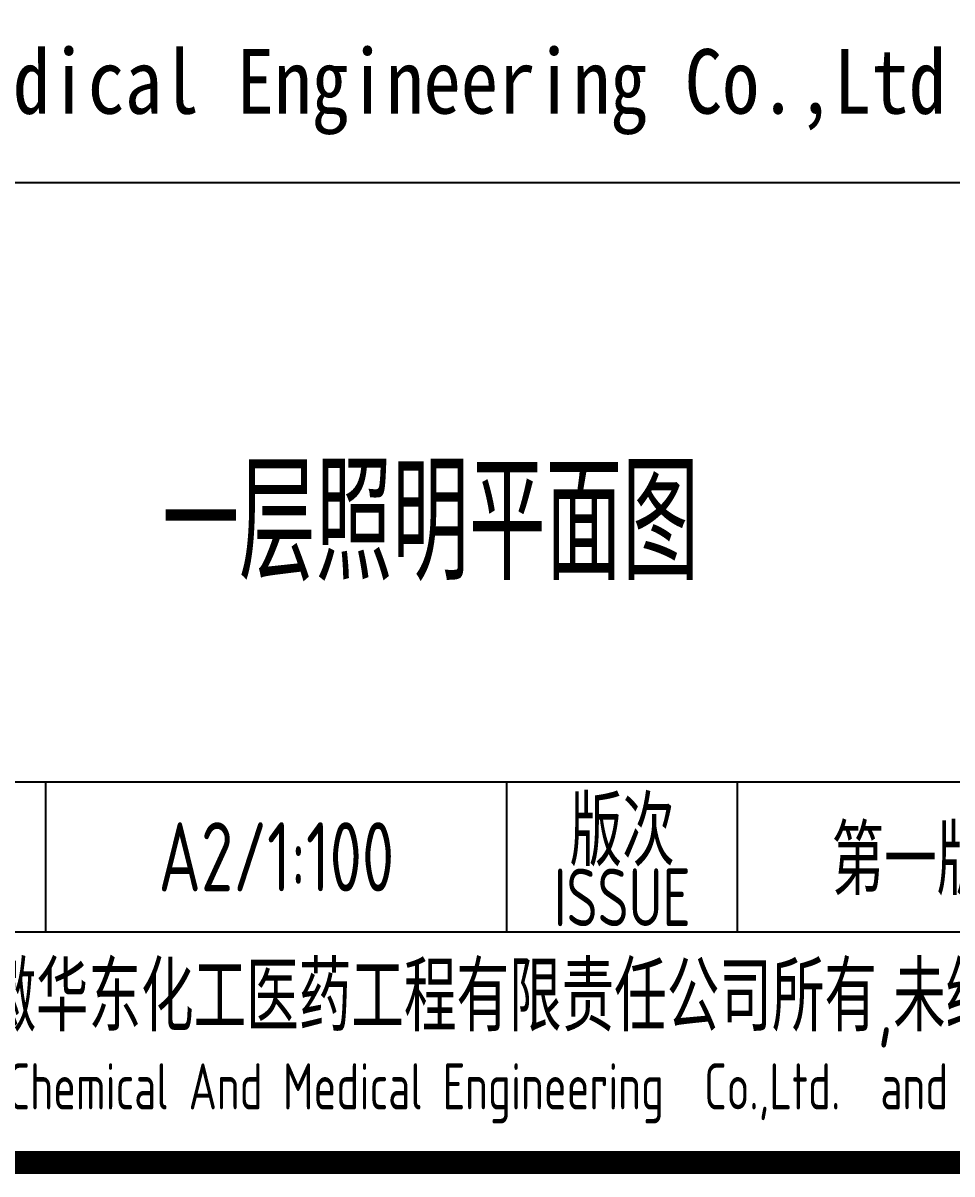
# Model space of a CAD drawing. Extents: x 6250600 to 6678662, y -692028 to -290561.
# Drawn here: x 6307748 to 6311777, y -419674 to -414682 of the extents above; entities that cross this region are included whole.
import ezdxf
from ezdxf.enums import TextEntityAlignment as Align

# ---------------------------------------------------------------- set-up
doc = ezdxf.new("R2010")
doc.units = 0
doc.header["$LTSCALE"] = 1000
doc.header["$MEASUREMENT"] = 0
doc.layers.get('0').update_dxf_attribs({"linetype": 'CONTINUOUS'})
doc.layers.add('PUB_TITLE', color=4, linetype='CONTINUOUS')
doc.styles.add('AHD', font='sceie.shx', dxfattribs={"width": 0.7, "bigfont": 'sceic.shx'})
doc.styles.add('ECEC_TQ_S', font='')
doc.styles.get('ECEC_TQ_S').set_extended_font_data('SimSun')

msp = doc.modelspace()

# ---------------------------------------------------------------- linework, layer by layer
for p, q in [((6301346.9, -415373.5), (6319346.9, -415373.5)), ((6301346.9, -417973.5), (6319346.9, -417973.5)), ((6307846.9, -418623.5), (6307846.9, -417973.5)), ((6309846.9, -418623.5), (6309846.9, -417973.5)), ((6310846.9, -418623.5), (6310846.9, -417973.5)), ((6301346.9, -418623.5), (6319346.9, -418623.5)), ((6301346.9, -419623.5), (6319346.9, -419623.5))]:
    msp.add_line(p, q)
at = {"layer": 'PUB_TITLE', "color": 4, "const_width": 100}
msp.add_lwpolyline([(6263446.9, -419623.5), (6319346.9, -419623.5), (6319346.9, -379623.5), (6263446.9, -379623.5)], close=True, dxfattribs=at)

# ---------------------------------------------------------------- texts
for s, height, style, width, p in [('Anhui Huadong Chemical & Medical Engineering Co.,Ltd', 280, 'ECEC_TQ_S', 0.85, (6307541.8, -414973.5)), ('Anhui Huadong Chemical & Medical Engineering Co.,Ltd', 280, 'ECEC_TQ_S', 0.85, (6307541.8, -414973.5)), ('一层照明平面图', 500, 'AHD', 0.7, (6309515.7, -416837.3)), ('版次', 300, 'AHD', 0.8, (6310346.9, -418173.5)), ('版次', 300, 'AHD', 0.8, (6310346.9, -418173.5)), ('ISSUE', 250, 'AHD', 0.8, (6310346.9, -418473.5)), ('ISSUE', 250, 'AHD', 0.8, (6310346.9, -418473.5)), ('本文件专有权属安徽华东化工医药工程有限责任公司所有,未经许可不得复制或转让给第三方', 300, 'AHD', 0.8, (6310346.9, -418923.5)), ('本文件专有权属安徽华东化工医药工程有限责任公司所有,未经许可不得复制或转让给第三方', 300, 'AHD', 0.8, (6310346.9, -418923.5)), ('The proprietary right of this document belongs to Anhui Huadong Chemical And Medical Engineering  Co.,Ltd.  and any replication or transfer to the 3rd. side is forbidden without its permission. ', 200, 'AHD', 0.8, (6310346.9, -419323.5)), ('The proprietary right of this document belongs to Anhui Huadong Chemical And Medical Engineering  Co.,Ltd.  and any replication or transfer to the 3rd. side is forbidden without its permission. ', 200, 'AHD', 0.8, (6310346.9, -419323.5))]:
    msp.add_text(s, height=height, dxfattribs=dict(style=style, width=width)).set_placement(p, align=Align.MIDDLE)
at = {"style": 'AHD', "width": 0.8}
for tag, text, p in [('A2/1:100', '1:100', (6308846.9, -418298.5)), ('第一版', '0', (6311596.9, -418298.5))]:
    msp.add_attdef(tag, text=text, height=300, dxfattribs=at).set_placement(p, align=Align.MIDDLE)

doc.saveas('drawing.dxf')
